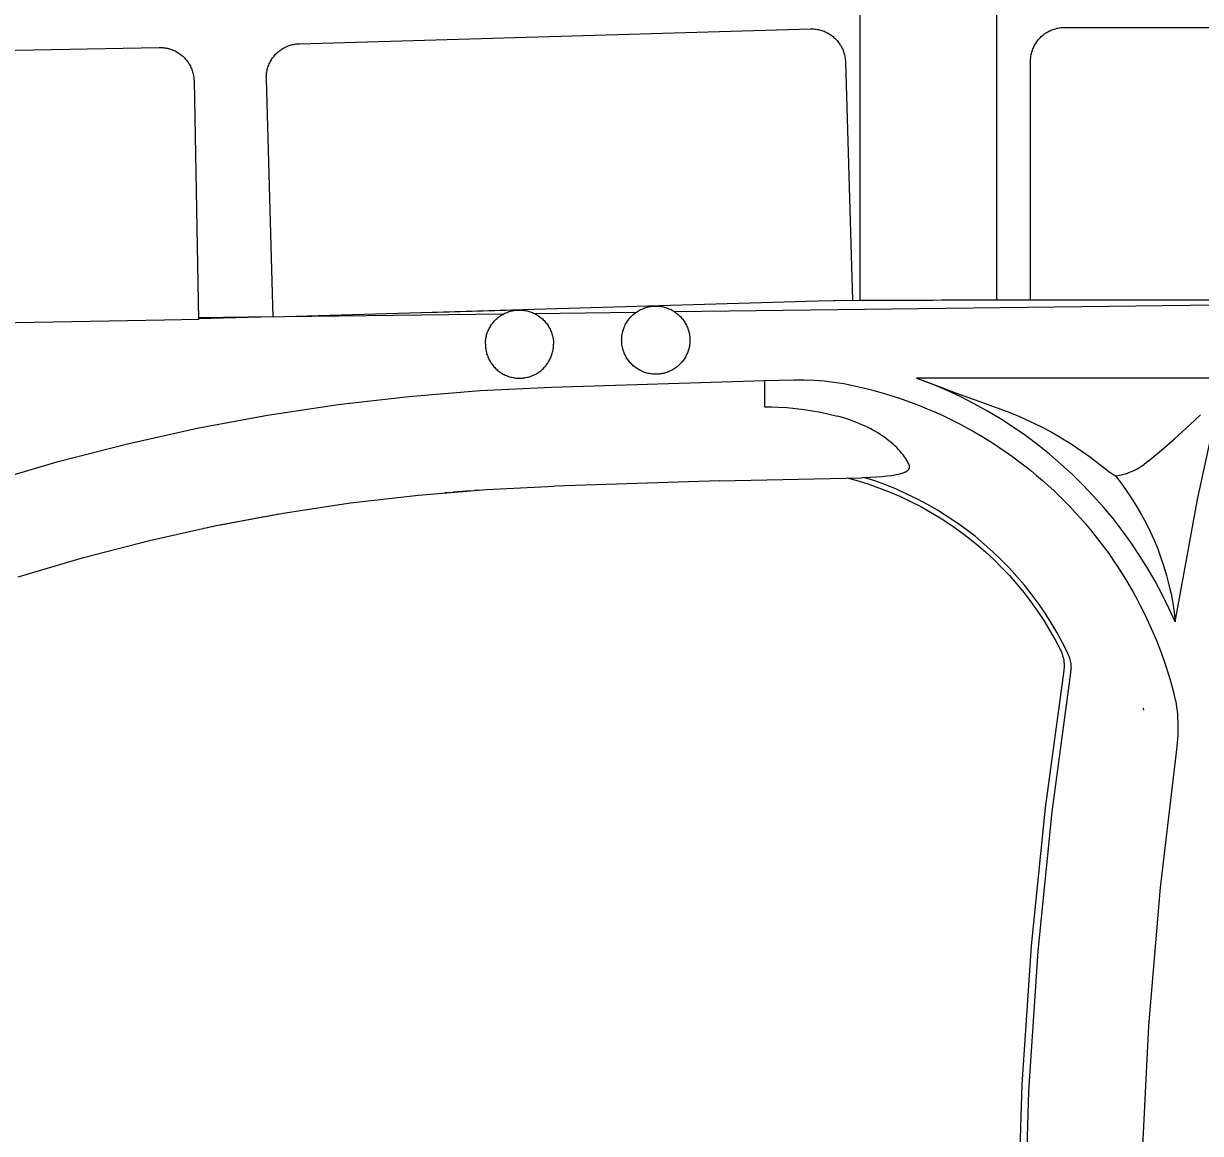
# Model space of a CAD drawing. Header units: millimetres. Extents: x -209 to 4251, y 50 to 3279.
# Drawn here: x 3457.8 to 3630.5, y 2623.1 to 2785.9 of the extents above; entities that cross this region are included whole.
import ezdxf

# ---------------------------------------------------------------- set-up
doc = ezdxf.new("R2010")
doc.units = ezdxf.units.MM
doc.layers.add('ZANO_R', color=7, linetype='Continuous', lineweight=0)
doc.layers.add('ZANO_W', color=1, linetype='Continuous', lineweight=0)
doc.styles.get("Standard").update_dxf_attribs({"font": 'ARIALUNI.TTF'})
doc.dimstyles.new('pl i ang', dxfattribs={"dimtxt": 50, "dimasz": 50, "dimexe": 1.25, "dimexo": 0.625, "dimgap": 10, "dimtad": 1, "dimtoh": 1, "dimtxsty": 'Standard', "dimcen": 2.5, "dimclrd": 1, "dimclre": 1, "dimclrt": 1, "dimadec": 0, "dimazin": 0, "dimtfac": 1, "dimtmove": 0, "dimatfit": 3, "dimfxl": 1, "dimarcsym": 1})

# ---------------------------------------------------------------- blocks, each defined once
blk = doc.blocks.new('*D433')
at = {"layer": 'ZANO_W', "color": 1, "lineweight": -2}
for p, q in [((3298.94, 2980.04), (3298.94, 2991.52)), ((3690.58, 2790.37), (3690.58, 2991.52)), ((3650.58, 2981.52), (3338.94, 2981.52))]:
    blk.add_line(p, q, dxfattribs=at)
at = {"layer": 'ZANO_W', "color": 1}
for points in [[(3338.94, 2988.18), (3338.94, 2974.85), (3298.94, 2981.52)], [(3650.58, 2974.85), (3650.58, 2988.18), (3690.58, 2981.52)]]:
    blk.add_solid(points, dxfattribs=at)
at = {"layer": 'ZANO_W', "color": 1, "insert": (3494.76, 3011.95), "char_height": 40, "attachment_point": 5}
blk.add_mtext('392', dxfattribs=at)
blk = doc.blocks.new('*D435')
at = {"layer": 'ZANO_W', "color": 1, "lineweight": -2}
for p, q in [((3604.24, 2955.34), (3829.47, 2955.34)), ((3819.47, 2915.34), (3819.47, 2415.37)), ((3701.53, 2375.37), (3829.47, 2375.37))]:
    blk.add_line(p, q, dxfattribs=at)
at = {"layer": 'ZANO_W', "color": 1}
for points in [[(3826.14, 2915.34), (3812.8, 2915.34), (3819.47, 2955.34)], [(3812.8, 2415.37), (3826.14, 2415.37), (3819.47, 2375.37)]]:
    blk.add_solid(points, dxfattribs=at)
at = {"layer": 'ZANO_W', "color": 1, "insert": (3789.03, 2665.36), "char_height": 40, "attachment_point": 5, "rotation": 90}
blk.add_mtext('580', dxfattribs=at)

msp = doc.modelspace()

# ---------------------------------------------------------------- linework, layer by layer
at = {"layer": 'ZANO_R'}
for p, q in [((3580.58, 2745.37), (3580.58, 2791.99)), ((3600.58, 2790.63), (3600.58, 2745.37)), ((3609.07, 2785.13), (3609.23, 2785.18)), ((3609.23, 2785.18), (3609.4, 2785.22)), ((3609.4, 2785.22), (3609.56, 2785.26)), ((3609.56, 2785.26), (3609.73, 2785.29)), ((3609.73, 2785.29), (3609.9, 2785.32)), ((3609.9, 2785.32), (3610.07, 2785.34)), ((3610.07, 2785.34), (3610.24, 2785.36)), ((3610.24, 2785.36), (3610.41, 2785.36)), ((3610.41, 2785.36), (3610.58, 2785.37)), ((3610.58, 2785.37), (3685.58, 2785.37)), ((3498.32, 2782.98), (3573.29, 2785.16)), ((3573.29, 2785.16), (3573.46, 2785.16)), ((3573.46, 2785.16), (3573.63, 2785.16)), ((3573.63, 2785.16), (3573.8, 2785.15)), ((3573.8, 2785.15), (3573.97, 2785.13)), ((3573.97, 2785.13), (3574.14, 2785.11)), ((3574.14, 2785.11), (3574.31, 2785.08)), ((3574.31, 2785.08), (3574.48, 2785.05)), ((3574.48, 2785.05), (3574.64, 2785.01)), ((3574.64, 2785.01), (3574.81, 2784.97)), ((3574.81, 2784.97), (3574.97, 2784.92)), ((3574.97, 2784.92), (3575.13, 2784.86)), ((3575.13, 2784.86), (3575.29, 2784.8)), ((3575.29, 2784.8), (3575.45, 2784.74)), ((3575.45, 2784.74), (3575.6, 2784.66)), ((3575.6, 2784.66), (3575.76, 2784.59)), ((3575.76, 2784.59), (3575.91, 2784.51)), ((3575.91, 2784.51), (3576.05, 2784.42)), ((3576.05, 2784.42), (3576.2, 2784.33)), ((3576.2, 2784.33), (3576.34, 2784.23)), ((3576.34, 2784.23), (3576.47, 2784.13)), ((3576.47, 2784.13), (3576.61, 2784.02)), ((3576.61, 2784.02), (3576.74, 2783.91)), ((3576.74, 2783.91), (3576.86, 2783.8)), ((3576.86, 2783.8), (3576.99, 2783.68)), ((3576.99, 2783.68), (3577.1, 2783.55)), ((3577.1, 2783.55), (3577.22, 2783.43)), ((3606.6, 2783.39), (3606.7, 2783.52)), ((3606.7, 2783.52), (3606.81, 2783.65)), ((3606.81, 2783.65), (3606.93, 2783.78)), ((3606.93, 2783.78), (3607.05, 2783.9)), ((3607.05, 2783.9), (3607.17, 2784.02)), ((3607.17, 2784.02), (3607.3, 2784.14)), ((3607.3, 2784.14), (3607.43, 2784.25)), ((3607.43, 2784.25), (3607.56, 2784.35)), ((3607.56, 2784.35), (3607.7, 2784.45)), ((3607.7, 2784.45), (3607.84, 2784.55)), ((3607.84, 2784.55), (3607.98, 2784.64)), ((3607.98, 2784.64), (3608.13, 2784.73)), ((3608.13, 2784.73), (3608.28, 2784.81)), ((3608.28, 2784.81), (3608.43, 2784.88)), ((3608.43, 2784.88), (3608.59, 2784.95)), ((3608.59, 2784.95), (3608.75, 2785.02)), ((3608.75, 2785.02), (3608.91, 2785.08)), ((3608.91, 2785.08), (3609.07, 2785.13)), ((3402.78, 2781.04), (3477.77, 2782.42)), ((3477.77, 2782.42), (3477.94, 2782.42)), ((3477.94, 2782.42), (3478.11, 2782.42)), ((3478.11, 2782.42), (3478.28, 2782.41)), ((3478.28, 2782.41), (3478.45, 2782.39)), ((3478.45, 2782.39), (3478.62, 2782.37)), ((3478.62, 2782.37), (3478.79, 2782.34)), ((3478.79, 2782.34), (3478.95, 2782.3)), ((3478.95, 2782.3), (3479.12, 2782.26)), ((3479.12, 2782.26), (3479.28, 2782.22)), ((3479.28, 2782.22), (3479.45, 2782.17)), ((3479.45, 2782.17), (3479.61, 2782.11)), ((3479.61, 2782.11), (3479.77, 2782.05)), ((3479.77, 2782.05), (3479.92, 2781.98)), ((3479.92, 2781.98), (3480.08, 2781.91)), ((3480.08, 2781.91), (3480.23, 2781.83)), ((3480.23, 2781.83), (3480.38, 2781.74)), ((3480.38, 2781.74), (3480.52, 2781.66)), ((3495.07, 2781.66), (3495.2, 2781.77)), ((3495.2, 2781.77), (3495.33, 2781.88)), ((3495.33, 2781.88), (3495.46, 2781.98)), ((3495.46, 2781.98), (3495.6, 2782.08)), ((3495.6, 2782.08), (3495.74, 2782.18)), ((3495.74, 2782.18), (3495.89, 2782.27)), ((3495.89, 2782.27), (3496.04, 2782.36)), ((3496.04, 2782.36), (3496.19, 2782.44)), ((3496.19, 2782.44), (3496.34, 2782.51)), ((3496.34, 2782.51), (3496.5, 2782.58)), ((3496.5, 2782.58), (3496.65, 2782.65)), ((3496.65, 2782.65), (3496.81, 2782.7)), ((3496.81, 2782.7), (3496.98, 2782.76)), ((3496.98, 2782.76), (3497.14, 2782.81)), ((3497.14, 2782.81), (3497.31, 2782.85)), ((3497.31, 2782.85), (3497.47, 2782.88)), ((3497.47, 2782.88), (3497.64, 2782.92)), ((3497.64, 2782.92), (3497.81, 2782.94)), ((3497.81, 2782.94), (3497.98, 2782.96)), ((3497.98, 2782.96), (3498.15, 2782.97)), ((3498.15, 2782.97), (3498.32, 2782.98)), ((3577.22, 2783.43), (3577.33, 2783.3)), ((3577.33, 2783.3), (3577.43, 2783.16)), ((3577.43, 2783.16), (3577.53, 2783.02)), ((3577.53, 2783.02), (3577.63, 2782.88)), ((3577.63, 2782.88), (3577.72, 2782.74)), ((3577.72, 2782.74), (3577.8, 2782.59)), ((3577.8, 2782.59), (3577.88, 2782.44)), ((3577.88, 2782.44), (3577.96, 2782.28)), ((3577.96, 2782.28), (3578.03, 2782.13)), ((3578.03, 2782.13), (3578.09, 2781.97)), ((3578.09, 2781.97), (3578.15, 2781.81)), ((3578.15, 2781.81), (3578.21, 2781.65)), ((3605.72, 2781.55), (3605.77, 2781.72)), ((3605.77, 2781.72), (3605.82, 2781.88)), ((3605.82, 2781.88), (3605.87, 2782.04)), ((3605.87, 2782.04), (3605.93, 2782.2)), ((3605.93, 2782.2), (3606, 2782.36)), ((3606, 2782.36), (3606.07, 2782.51)), ((3606.07, 2782.51), (3606.14, 2782.67)), ((3606.14, 2782.67), (3606.22, 2782.82)), ((3606.22, 2782.82), (3606.31, 2782.96)), ((3606.31, 2782.96), (3606.4, 2783.11)), ((3606.4, 2783.11), (3606.5, 2783.25)), ((3606.5, 2783.25), (3606.6, 2783.39)), ((3480.52, 2781.66), (3480.67, 2781.56)), ((3480.67, 2781.56), (3480.81, 2781.46)), ((3480.81, 2781.46), (3480.94, 2781.36)), ((3480.94, 2781.36), (3481.07, 2781.25)), ((3481.07, 2781.25), (3481.2, 2781.14)), ((3481.2, 2781.14), (3481.33, 2781.03)), ((3481.33, 2781.03), (3481.45, 2780.91)), ((3481.45, 2780.91), (3481.57, 2780.78)), ((3481.57, 2780.78), (3481.68, 2780.65)), ((3481.68, 2780.65), (3481.79, 2780.52)), ((3481.79, 2780.52), (3481.89, 2780.38)), ((3481.89, 2780.38), (3481.99, 2780.24)), ((3481.99, 2780.24), (3482.08, 2780.1)), ((3482.08, 2780.1), (3482.17, 2779.96)), ((3493.82, 2779.84), (3493.89, 2780)), ((3493.89, 2780), (3493.96, 2780.15)), ((3493.96, 2780.15), (3494.04, 2780.31)), ((3494.04, 2780.31), (3494.12, 2780.46)), ((3494.12, 2780.46), (3494.21, 2780.6)), ((3494.21, 2780.6), (3494.3, 2780.75)), ((3494.3, 2780.75), (3494.39, 2780.89)), ((3494.39, 2780.89), (3494.5, 2781.03)), ((3494.5, 2781.03), (3494.6, 2781.16)), ((3494.6, 2781.16), (3494.71, 2781.29)), ((3494.71, 2781.29), (3494.83, 2781.42)), ((3494.83, 2781.42), (3494.95, 2781.54)), ((3494.95, 2781.54), (3495.07, 2781.66)), ((3578.21, 2781.65), (3578.25, 2781.48)), ((3578.25, 2781.48), (3578.3, 2781.32)), ((3578.3, 2781.32), (3578.33, 2781.15)), ((3578.33, 2781.15), (3578.36, 2780.98)), ((3578.36, 2780.98), (3578.39, 2780.82)), ((3578.39, 2780.82), (3578.41, 2780.65)), ((3578.41, 2780.65), (3578.42, 2780.48)), ((3578.42, 2780.48), (3578.43, 2780.31)), ((3578.43, 2780.31), (3579.45, 2745.32)), ((3605.58, 2780.54), (3605.59, 2780.71)), ((3605.58, 2780.37), (3605.58, 2780.54)), ((3605.58, 2745.37), (3605.58, 2780.37)), ((3605.59, 2780.71), (3605.61, 2780.88)), ((3605.61, 2780.88), (3605.63, 2781.05)), ((3605.63, 2781.05), (3605.65, 2781.22)), ((3605.65, 2781.22), (3605.69, 2781.38)), ((3605.69, 2781.38), (3605.72, 2781.55)), ((3482.17, 2779.96), (3482.25, 2779.81)), ((3482.25, 2779.81), (3482.33, 2779.66)), ((3482.33, 2779.66), (3482.41, 2779.5)), ((3482.41, 2779.5), (3482.48, 2779.35)), ((3482.48, 2779.35), (3482.54, 2779.19)), ((3482.54, 2779.19), (3482.6, 2779.03)), ((3482.6, 2779.03), (3482.65, 2778.86)), ((3482.65, 2778.86), (3482.69, 2778.7)), ((3482.69, 2778.7), (3482.73, 2778.53)), ((3482.73, 2778.53), (3482.77, 2778.37)), ((3482.77, 2778.37), (3482.8, 2778.2)), ((3493.47, 2778.18), (3493.48, 2778.35)), ((3493.48, 2778.35), (3493.49, 2778.52)), ((3493.49, 2778.52), (3493.51, 2778.69)), ((3493.51, 2778.69), (3493.54, 2778.86)), ((3493.54, 2778.86), (3493.57, 2779.03)), ((3493.57, 2779.03), (3493.61, 2779.19)), ((3493.61, 2779.19), (3493.66, 2779.36)), ((3493.66, 2779.36), (3493.71, 2779.52)), ((3493.71, 2779.52), (3493.76, 2779.68)), ((3493.76, 2779.68), (3493.82, 2779.84)), ((3482.8, 2778.2), (3482.82, 2778.03)), ((3482.82, 2778.03), (3482.84, 2777.86)), ((3482.84, 2777.86), (3482.85, 2777.69)), ((3482.85, 2777.69), (3482.86, 2777.52)), ((3482.86, 2777.52), (3483.51, 2742.52)), ((3493.46, 2778.01), (3493.47, 2778.18)), ((3493.47, 2777.84), (3493.46, 2778.01)), ((3494.48, 2742.85), (3493.47, 2777.84)), ((3574.45, 2745.18), (3499.48, 2743)), ((3530.38, 2743.9), (3516.89, 2743.5)), ((3529.27, 2743.72), (3529.44, 2743.76)), ((3529.44, 2743.76), (3529.6, 2743.8)), ((3529.6, 2743.8), (3529.77, 2743.83)), ((3529.77, 2743.83), (3529.94, 2743.86)), ((3529.94, 2743.86), (3530.11, 2743.88)), ((3530.11, 2743.88), (3530.28, 2743.89)), ((3530.28, 2743.89), (3530.45, 2743.9)), ((3530.49, 2743.9), (3530.67, 2743.9)), ((3530.67, 2743.9), (3530.84, 2743.89)), ((3530.84, 2743.89), (3531.01, 2743.88)), ((3531.01, 2743.88), (3531.18, 2743.87)), ((3531.18, 2743.87), (3531.36, 2743.84)), ((3531.36, 2743.84), (3531.53, 2743.81)), ((3531.53, 2743.81), (3531.7, 2743.78)), ((3531.7, 2743.78), (3531.86, 2743.74)), ((3531.86, 2743.74), (3532.03, 2743.69)), ((3547.93, 2743.7), (3548.08, 2743.79)), ((3548.08, 2743.79), (3548.23, 2743.88)), ((3548.23, 2743.88), (3548.38, 2743.96)), ((3548.38, 2743.96), (3548.54, 2744.03)), ((3548.54, 2744.03), (3548.7, 2744.1)), ((3548.7, 2744.1), (3548.86, 2744.17)), ((3548.86, 2744.17), (3549.02, 2744.22)), ((3549.02, 2744.22), (3549.19, 2744.28)), ((3549.19, 2744.28), (3549.35, 2744.32)), ((3549.35, 2744.32), (3549.52, 2744.36)), ((3549.52, 2744.36), (3549.69, 2744.4)), ((3549.69, 2744.4), (3549.86, 2744.43)), ((3549.86, 2744.43), (3550.04, 2744.45)), ((3550.04, 2744.45), (3550.21, 2744.47)), ((3550.21, 2744.47), (3550.38, 2744.48)), ((3550.49, 2744.48), (3550.67, 2744.48)), ((3550.67, 2744.48), (3550.84, 2744.48)), ((3550.84, 2744.48), (3551.01, 2744.46)), ((3551.01, 2744.46), (3551.18, 2744.45)), ((3551.18, 2744.45), (3551.36, 2744.42)), ((3551.36, 2744.42), (3551.53, 2744.4)), ((3551.53, 2744.4), (3551.7, 2744.36)), ((3551.7, 2744.36), (3551.86, 2744.32)), ((3551.86, 2744.32), (3552.03, 2744.27)), ((3552.03, 2744.27), (3552.2, 2744.22)), ((3552.2, 2744.22), (3552.36, 2744.16)), ((3552.36, 2744.16), (3552.52, 2744.1)), ((3552.52, 2744.1), (3552.68, 2744.03)), ((3552.68, 2744.03), (3552.84, 2743.96)), ((3552.84, 2743.96), (3552.99, 2743.88)), ((3552.99, 2743.88), (3553.14, 2743.79)), ((3553.14, 2743.79), (3553.29, 2743.7)), ((3632.97, 2744.62), (3553.41, 2743.62)), ((3579.45, 2745.32), (3574.45, 2745.18)), ((3592.58, 2745.37), (3576.71, 2745.24)), ((3580.58, 2745.37), (3591.24, 2745.37)), ((3605.58, 2745.37), (3592.58, 2745.37)), ((3610.58, 2745.37), (3605.58, 2745.37)), ((3685.58, 2745.37), (3610.58, 2745.37)), ((3478.51, 2742.43), (3403.52, 2741.04)), ((3483.51, 2742.52), (3478.51, 2742.43)), ((3494.48, 2742.91), (3483.5, 2742.63)), ((3494.48, 2742.88), (3483.5, 2742.74)), ((3499.48, 2743), (3494.48, 2742.85)), ((3528.24, 2743.3), (3496.14, 2742.9)), ((3526.63, 2741.93), (3526.73, 2742.06)), ((3526.73, 2742.06), (3526.84, 2742.19)), ((3526.84, 2742.19), (3526.96, 2742.32)), ((3526.96, 2742.32), (3527.08, 2742.44)), ((3527.08, 2742.44), (3527.2, 2742.56)), ((3527.2, 2742.56), (3527.33, 2742.68)), ((3527.33, 2742.68), (3527.46, 2742.79)), ((3527.46, 2742.79), (3527.59, 2742.89)), ((3527.59, 2742.89), (3527.73, 2742.99)), ((3527.73, 2742.99), (3527.87, 2743.09)), ((3527.87, 2743.09), (3528.02, 2743.18)), ((3528.02, 2743.18), (3528.17, 2743.27)), ((3528.17, 2743.27), (3528.32, 2743.35)), ((3528.32, 2743.35), (3528.47, 2743.42)), ((3528.47, 2743.42), (3528.63, 2743.49)), ((3528.63, 2743.49), (3528.78, 2743.56)), ((3528.78, 2743.56), (3528.95, 2743.62)), ((3528.95, 2743.62), (3529.11, 2743.67)), ((3529.11, 2743.67), (3529.27, 2743.72)), ((3532.03, 2743.69), (3532.2, 2743.64)), ((3532.2, 2743.64), (3532.36, 2743.58)), ((3532.36, 2743.58), (3532.52, 2743.52)), ((3532.52, 2743.52), (3532.68, 2743.45)), ((3532.68, 2743.45), (3532.84, 2743.37)), ((3532.84, 2743.37), (3532.99, 2743.29)), ((3547.7, 2743.55), (3532.86, 2743.36)), ((3532.99, 2743.29), (3533.14, 2743.21)), ((3533.14, 2743.21), (3533.29, 2743.12)), ((3533.29, 2743.12), (3533.43, 2743.02)), ((3533.43, 2743.02), (3533.57, 2742.92)), ((3533.57, 2742.92), (3533.71, 2742.82)), ((3533.71, 2742.82), (3533.84, 2742.71)), ((3533.84, 2742.71), (3533.97, 2742.59)), ((3533.97, 2742.59), (3534.1, 2742.47)), ((3534.1, 2742.47), (3534.22, 2742.35)), ((3534.22, 2742.35), (3534.34, 2742.22)), ((3534.34, 2742.22), (3534.45, 2742.09)), ((3534.45, 2742.09), (3534.56, 2741.96)), ((3546.27, 2741.97), (3546.35, 2742.12)), ((3546.35, 2742.12), (3546.45, 2742.26)), ((3546.45, 2742.26), (3546.55, 2742.4)), ((3546.55, 2742.4), (3546.65, 2742.54)), ((3546.65, 2742.54), (3546.76, 2742.68)), ((3546.76, 2742.68), (3546.87, 2742.81)), ((3546.87, 2742.81), (3546.99, 2742.94)), ((3546.99, 2742.94), (3547.11, 2743.06)), ((3547.11, 2743.06), (3547.24, 2743.18)), ((3547.24, 2743.18), (3547.37, 2743.29)), ((3547.37, 2743.29), (3547.5, 2743.4)), ((3547.5, 2743.4), (3547.64, 2743.51)), ((3547.64, 2743.51), (3547.78, 2743.61)), ((3547.78, 2743.61), (3547.93, 2743.7)), ((3553.29, 2743.7), (3553.43, 2743.6)), ((3553.43, 2743.6), (3553.57, 2743.5)), ((3553.57, 2743.5), (3553.71, 2743.4)), ((3553.71, 2743.4), (3553.84, 2743.29)), ((3553.84, 2743.29), (3553.97, 2743.17)), ((3553.97, 2743.17), (3554.1, 2743.06)), ((3554.1, 2743.06), (3554.22, 2742.93)), ((3554.22, 2742.93), (3554.34, 2742.81)), ((3554.34, 2742.81), (3554.45, 2742.67)), ((3554.45, 2742.67), (3554.56, 2742.54)), ((3554.56, 2742.54), (3554.66, 2742.4)), ((3554.66, 2742.4), (3554.76, 2742.26)), ((3554.76, 2742.26), (3554.86, 2742.11)), ((3554.86, 2742.11), (3554.94, 2741.96)), ((3525.79, 2740.25), (3525.84, 2740.42)), ((3525.84, 2740.42), (3525.89, 2740.58)), ((3525.89, 2740.58), (3525.95, 2740.74)), ((3525.95, 2740.74), (3526.02, 2740.9)), ((3526.02, 2740.9), (3526.09, 2741.05)), ((3526.09, 2741.05), (3526.17, 2741.21)), ((3526.17, 2741.21), (3526.25, 2741.36)), ((3526.25, 2741.36), (3526.34, 2741.5)), ((3526.34, 2741.5), (3526.43, 2741.65)), ((3526.43, 2741.65), (3526.52, 2741.79)), ((3526.52, 2741.79), (3526.63, 2741.93)), ((3534.56, 2741.96), (3534.66, 2741.82)), ((3534.66, 2741.82), (3534.76, 2741.68)), ((3534.76, 2741.68), (3534.86, 2741.53)), ((3534.86, 2741.53), (3534.94, 2741.38)), ((3534.94, 2741.38), (3535.03, 2741.23)), ((3535.03, 2741.23), (3535.11, 2741.08)), ((3535.11, 2741.08), (3535.18, 2740.92)), ((3535.18, 2740.92), (3535.25, 2740.76)), ((3535.25, 2740.76), (3535.31, 2740.6)), ((3535.31, 2740.6), (3535.36, 2740.43)), ((3535.36, 2740.43), (3535.41, 2740.27)), ((3535.41, 2740.27), (3535.46, 2740.1)), ((3545.65, 2740.17), (3545.68, 2740.34)), ((3545.68, 2740.34), (3545.71, 2740.51)), ((3545.71, 2740.51), (3545.75, 2740.68)), ((3545.75, 2740.68), (3545.79, 2740.85)), ((3545.79, 2740.85), (3545.85, 2741.02)), ((3545.85, 2741.02), (3545.9, 2741.18)), ((3545.9, 2741.18), (3545.96, 2741.34)), ((3545.96, 2741.34), (3546.03, 2741.5)), ((3546.03, 2741.5), (3546.1, 2741.66)), ((3546.1, 2741.66), (3546.18, 2741.81)), ((3546.18, 2741.81), (3546.27, 2741.97)), ((3554.94, 2741.96), (3555.03, 2741.81)), ((3555.03, 2741.81), (3555.11, 2741.66)), ((3555.11, 2741.66), (3555.18, 2741.5)), ((3555.18, 2741.5), (3555.25, 2741.34)), ((3555.25, 2741.34), (3555.31, 2741.18)), ((3555.31, 2741.18), (3555.36, 2741.01)), ((3555.36, 2741.01), (3555.41, 2740.85)), ((3555.41, 2740.85), (3555.46, 2740.68)), ((3555.46, 2740.68), (3555.5, 2740.51)), ((3555.5, 2740.51), (3555.53, 2740.34)), ((3555.53, 2740.34), (3555.56, 2740.17)), ((3525.6, 2738.9), (3525.61, 2739.07)), ((3525.6, 2738.9), (3525.61, 2738.73)), ((3525.61, 2739.07), (3525.62, 2739.24)), ((3525.61, 2738.73), (3525.62, 2738.56)), ((3525.62, 2739.24), (3525.63, 2739.41)), ((3525.62, 2738.56), (3525.63, 2738.38)), ((3525.63, 2739.41), (3525.65, 2739.58)), ((3525.65, 2739.58), (3525.68, 2739.75)), ((3525.68, 2739.75), (3525.71, 2739.92)), ((3525.71, 2739.92), (3525.75, 2740.09)), ((3525.75, 2740.09), (3525.79, 2740.25)), ((3535.46, 2740.1), (3535.5, 2739.93)), ((3535.5, 2739.93), (3535.53, 2739.76)), ((3535.53, 2739.76), (3535.56, 2739.59)), ((3535.56, 2739.59), (3535.58, 2739.42)), ((3535.58, 2739.42), (3535.59, 2739.25)), ((3535.58, 2738.38), (3535.59, 2738.56)), ((3535.59, 2739.25), (3535.6, 2739.07)), ((3535.59, 2738.56), (3535.6, 2738.73)), ((3535.6, 2739.07), (3535.6, 2738.9)), ((3535.6, 2738.73), (3535.6, 2738.9)), ((3545.6, 2739.48), (3545.61, 2739.65)), ((3545.61, 2739.31), (3545.6, 2739.48)), ((3545.61, 2739.65), (3545.62, 2739.83)), ((3545.62, 2739.14), (3545.61, 2739.31)), ((3545.62, 2739.83), (3545.63, 2740)), ((3545.63, 2738.96), (3545.62, 2739.14)), ((3545.63, 2740), (3545.65, 2740.17)), ((3545.65, 2738.79), (3545.63, 2738.96)), ((3545.68, 2738.62), (3545.65, 2738.79)), ((3545.71, 2738.45), (3545.68, 2738.62)), ((3555.53, 2738.62), (3555.5, 2738.45)), ((3555.56, 2738.79), (3555.53, 2738.62)), ((3555.56, 2740.17), (3555.58, 2740)), ((3555.58, 2738.96), (3555.56, 2738.79)), ((3555.58, 2740), (3555.59, 2739.83)), ((3555.59, 2739.14), (3555.58, 2738.96)), ((3555.59, 2739.83), (3555.6, 2739.65)), ((3555.6, 2739.31), (3555.59, 2739.14)), ((3555.6, 2739.65), (3555.6, 2739.48)), ((3555.6, 2739.48), (3555.6, 2739.31)), ((3525.63, 2738.38), (3525.65, 2738.21)), ((3525.65, 2738.21), (3525.68, 2738.04)), ((3525.68, 2738.04), (3525.71, 2737.87)), ((3525.71, 2737.87), (3525.75, 2737.7)), ((3525.75, 2737.7), (3525.79, 2737.54)), ((3525.79, 2737.54), (3525.84, 2737.37)), ((3525.84, 2737.37), (3525.9, 2737.21)), ((3525.9, 2737.21), (3525.96, 2737.05)), ((3525.96, 2737.05), (3526.03, 2736.89)), ((3526.03, 2736.89), (3526.1, 2736.73)), ((3535.11, 2736.73), (3535.18, 2736.89)), ((3535.18, 2736.89), (3535.25, 2737.05)), ((3535.25, 2737.05), (3535.31, 2737.21)), ((3535.31, 2737.21), (3535.36, 2737.37)), ((3535.36, 2737.37), (3535.41, 2737.54)), ((3535.41, 2737.54), (3535.46, 2737.7)), ((3535.46, 2737.7), (3535.5, 2737.87)), ((3535.5, 2737.87), (3535.53, 2738.04)), ((3535.53, 2738.04), (3535.56, 2738.21)), ((3535.56, 2738.21), (3535.58, 2738.38)), ((3545.75, 2738.28), (3545.71, 2738.45)), ((3545.79, 2738.12), (3545.75, 2738.28)), ((3545.84, 2737.95), (3545.79, 2738.12)), ((3545.9, 2737.79), (3545.84, 2737.95)), ((3545.96, 2737.63), (3545.9, 2737.79)), ((3546.03, 2737.47), (3545.96, 2737.63)), ((3546.1, 2737.31), (3546.03, 2737.47)), ((3546.18, 2737.16), (3546.1, 2737.31)), ((3546.26, 2737.01), (3546.18, 2737.16)), ((3546.35, 2736.86), (3546.26, 2737.01)), ((3546.44, 2736.71), (3546.35, 2736.86)), ((3554.86, 2736.86), (3554.77, 2736.71)), ((3554.95, 2737.01), (3554.86, 2736.86)), ((3555.03, 2737.16), (3554.95, 2737.01)), ((3555.11, 2737.31), (3555.03, 2737.16)), ((3555.18, 2737.47), (3555.11, 2737.31)), ((3555.25, 2737.63), (3555.18, 2737.47)), ((3555.31, 2737.79), (3555.25, 2737.63)), ((3555.36, 2737.95), (3555.31, 2737.79)), ((3555.41, 2738.12), (3555.36, 2737.95)), ((3555.46, 2738.28), (3555.41, 2738.12)), ((3555.5, 2738.45), (3555.46, 2738.28)), ((3526.1, 2736.73), (3526.18, 2736.58)), ((3526.18, 2736.58), (3526.26, 2736.43)), ((3526.26, 2736.43), (3526.35, 2736.28)), ((3526.35, 2736.28), (3526.44, 2736.13)), ((3526.44, 2736.13), (3526.54, 2735.99)), ((3526.54, 2735.99), (3526.64, 2735.85)), ((3526.64, 2735.85), (3526.75, 2735.72)), ((3526.75, 2735.72), (3526.86, 2735.58)), ((3526.86, 2735.58), (3526.98, 2735.46)), ((3526.98, 2735.46), (3527.1, 2735.33)), ((3527.1, 2735.33), (3527.22, 2735.22)), ((3527.22, 2735.22), (3527.35, 2735.1)), ((3527.35, 2735.1), (3527.49, 2734.99)), ((3533.72, 2734.99), (3533.85, 2735.1)), ((3533.85, 2735.1), (3533.98, 2735.22)), ((3533.98, 2735.22), (3534.11, 2735.33)), ((3534.11, 2735.33), (3534.23, 2735.46)), ((3534.23, 2735.46), (3534.35, 2735.58)), ((3534.35, 2735.58), (3534.46, 2735.72)), ((3534.46, 2735.72), (3534.57, 2735.85)), ((3534.57, 2735.85), (3534.67, 2735.99)), ((3534.67, 2735.99), (3534.77, 2736.13)), ((3534.77, 2736.13), (3534.86, 2736.28)), ((3534.86, 2736.28), (3534.95, 2736.43)), ((3534.95, 2736.43), (3535.03, 2736.58)), ((3535.03, 2736.58), (3535.11, 2736.73)), ((3546.54, 2736.57), (3546.44, 2736.71)), ((3546.64, 2736.43), (3546.54, 2736.57)), ((3546.75, 2736.3), (3546.64, 2736.43)), ((3546.86, 2736.17), (3546.75, 2736.3)), ((3546.98, 2736.04), (3546.86, 2736.17)), ((3547.1, 2735.92), (3546.98, 2736.04)), ((3547.22, 2735.8), (3547.1, 2735.92)), ((3547.35, 2735.68), (3547.22, 2735.8)), ((3547.49, 2735.57), (3547.35, 2735.68)), ((3547.62, 2735.47), (3547.49, 2735.57)), ((3547.76, 2735.37), (3547.62, 2735.47)), ((3547.91, 2735.27), (3547.76, 2735.37)), ((3548.05, 2735.18), (3547.91, 2735.27)), ((3548.2, 2735.09), (3548.05, 2735.18)), ((3548.36, 2735.01), (3548.2, 2735.09)), ((3553, 2735.09), (3552.85, 2735.01)), ((3553.15, 2735.18), (3553, 2735.09)), ((3553.3, 2735.27), (3553.15, 2735.18)), ((3553.44, 2735.37), (3553.3, 2735.27)), ((3553.58, 2735.47), (3553.44, 2735.37)), ((3553.72, 2735.57), (3553.58, 2735.47)), ((3553.85, 2735.68), (3553.72, 2735.57)), ((3553.98, 2735.8), (3553.85, 2735.68)), ((3554.11, 2735.92), (3553.98, 2735.8)), ((3554.23, 2736.04), (3554.11, 2735.92)), ((3554.35, 2736.17), (3554.23, 2736.04)), ((3554.46, 2736.3), (3554.35, 2736.17)), ((3554.57, 2736.43), (3554.46, 2736.3)), ((3554.67, 2736.57), (3554.57, 2736.43)), ((3554.77, 2736.71), (3554.67, 2736.57)), ((3527.49, 2734.99), (3527.62, 2734.89)), ((3527.62, 2734.89), (3527.76, 2734.79)), ((3527.76, 2734.79), (3527.91, 2734.69)), ((3527.91, 2734.69), (3528.05, 2734.6)), ((3528.05, 2734.6), (3528.2, 2734.51)), ((3528.2, 2734.51), (3528.36, 2734.43)), ((3528.36, 2734.43), (3528.51, 2734.36)), ((3528.51, 2734.36), (3528.67, 2734.29)), ((3528.67, 2734.29), (3528.83, 2734.23)), ((3528.83, 2734.23), (3528.99, 2734.17)), ((3528.99, 2734.17), (3529.16, 2734.11)), ((3529.16, 2734.11), (3529.32, 2734.07)), ((3529.32, 2734.07), (3529.49, 2734.03)), ((3529.49, 2734.03), (3529.66, 2733.99)), ((3529.66, 2733.99), (3529.83, 2733.96)), ((3529.83, 2733.96), (3530, 2733.94)), ((3530, 2733.94), (3530.17, 2733.92)), ((3530.17, 2733.92), (3530.34, 2733.91)), ((3530.34, 2733.91), (3530.52, 2733.9)), ((3530.52, 2733.9), (3530.69, 2733.9)), ((3530.69, 2733.9), (3530.86, 2733.91)), ((3530.86, 2733.91), (3531.03, 2733.92)), ((3531.03, 2733.92), (3531.21, 2733.94)), ((3531.21, 2733.94), (3531.38, 2733.96)), ((3531.38, 2733.96), (3531.55, 2733.99)), ((3531.55, 2733.99), (3531.72, 2734.03)), ((3531.72, 2734.03), (3531.88, 2734.07)), ((3531.88, 2734.07), (3532.05, 2734.11)), ((3532.05, 2734.11), (3532.21, 2734.17)), ((3532.21, 2734.17), (3532.38, 2734.23)), ((3532.38, 2734.23), (3532.54, 2734.29)), ((3532.54, 2734.29), (3532.69, 2734.36)), ((3532.69, 2734.36), (3532.85, 2734.43)), ((3532.85, 2734.43), (3533, 2734.51)), ((3533, 2734.51), (3533.15, 2734.6)), ((3533.15, 2734.6), (3533.3, 2734.69)), ((3533.3, 2734.69), (3533.44, 2734.79)), ((3533.44, 2734.79), (3533.58, 2734.89)), ((3533.58, 2734.89), (3533.72, 2734.99)), ((3535.31, 2732.58), (3566.56, 2733.56)), ((3548.51, 2734.94), (3548.36, 2735.01)), ((3548.67, 2734.87), (3548.51, 2734.94)), ((3548.83, 2734.81), (3548.67, 2734.87)), ((3548.99, 2734.75), (3548.83, 2734.81)), ((3549.16, 2734.69), (3548.99, 2734.75)), ((3549.32, 2734.65), (3549.16, 2734.69)), ((3549.49, 2734.61), (3549.32, 2734.65)), ((3549.66, 2734.57), (3549.49, 2734.61)), ((3549.83, 2734.54), (3549.66, 2734.57)), ((3550, 2734.52), (3549.83, 2734.54)), ((3550.17, 2734.5), (3550, 2734.52)), ((3550.34, 2734.49), (3550.17, 2734.5)), ((3550.52, 2734.48), (3550.34, 2734.49)), ((3550.69, 2734.48), (3550.52, 2734.48)), ((3550.86, 2734.49), (3550.69, 2734.48)), ((3551.03, 2734.5), (3550.86, 2734.49)), ((3551.21, 2734.52), (3551.03, 2734.5)), ((3551.38, 2734.54), (3551.21, 2734.52)), ((3551.55, 2734.57), (3551.38, 2734.54)), ((3551.72, 2734.61), (3551.55, 2734.57)), ((3551.88, 2734.65), (3551.72, 2734.61)), ((3552.05, 2734.69), (3551.88, 2734.65)), ((3552.21, 2734.75), (3552.05, 2734.69)), ((3552.38, 2734.81), (3552.21, 2734.75)), ((3552.54, 2734.87), (3552.38, 2734.81)), ((3552.69, 2734.94), (3552.54, 2734.87)), ((3552.85, 2735.01), (3552.69, 2734.94)), ((3566.56, 2733.56), (3570.93, 2733.65)), ((3566.56, 2733.56), (3566.56, 2729.7)), ((3570.93, 2733.65), (3572.38, 2733.64)), ((3572.38, 2733.64), (3573.84, 2733.6)), ((3573.84, 2733.6), (3574.56, 2733.55)), ((3574.56, 2733.55), (3575.29, 2733.5)), ((3575.29, 2733.5), (3576.01, 2733.43)), ((3576.01, 2733.43), (3576.74, 2733.34)), ((3633.94, 2733.91), (3588.85, 2733.9)), ((3588.85, 2733.9), (3590.72, 2733.22)), ((3591.3, 2732.96), (3589.23, 2733.76)), ((3630.1, 2716.08), (3633.94, 2733.91)), ((3514.4, 2731.23), (3524.84, 2732.08)), ((3524.84, 2732.08), (3535.31, 2732.58)), ((3576.74, 2733.34), (3577.46, 2733.23)), ((3577.46, 2733.23), (3578.18, 2733.1)), ((3578.18, 2733.1), (3580.22, 2732.68)), ((3580.22, 2732.68), (3582.27, 2732.18)), ((3582.27, 2732.18), (3584.31, 2731.61)), ((3590.72, 2733.22), (3592.58, 2732.53)), ((3593.34, 2732.09), (3591.3, 2732.96)), ((3592.58, 2732.53), (3594.6, 2731.77)), ((3595.35, 2731.15), (3593.34, 2732.09)), ((3594.6, 2731.77), (3597.33, 2730.76)), ((3493.63, 2728.46), (3503.99, 2730.02)), ((3503.99, 2730.02), (3514.4, 2731.23)), ((3584.31, 2731.61), (3586.35, 2730.96)), ((3586.35, 2730.96), (3588.39, 2730.23)), ((3588.39, 2730.23), (3589.4, 2729.84)), ((3597.33, 2730.14), (3595.35, 2731.15)), ((3597.33, 2730.76), (3598.15, 2730.46)), ((3599.27, 2729.07), (3597.33, 2730.14)), ((3598.15, 2730.46), (3599.63, 2729.94)), ((3599.63, 2729.94), (3601.09, 2729.42)), ((3483.32, 2726.55), (3493.63, 2728.46)), ((3566.56, 2729.7), (3567.59, 2729.69)), ((3567.59, 2729.69), (3568.62, 2729.65)), ((3568.62, 2729.65), (3569.87, 2729.58)), ((3569.87, 2729.58), (3571.12, 2729.47)), ((3571.12, 2729.47), (3572.36, 2729.32)), ((3572.36, 2729.32), (3573.6, 2729.13)), ((3573.6, 2729.13), (3574.83, 2728.9)), ((3574.83, 2728.9), (3576.06, 2728.64)), ((3576.06, 2728.64), (3577.27, 2728.33)), ((3578.18, 2728.07), (3577.27, 2728.33)), ((3589.4, 2729.84), (3590.4, 2729.43)), ((3590.4, 2729.43), (3591.41, 2729)), ((3591.41, 2729), (3592.41, 2728.56)), ((3592.41, 2728.56), (3593.4, 2728.09)), ((3601.17, 2727.93), (3599.27, 2729.07)), ((3601.09, 2729.42), (3602.54, 2728.86)), ((3602.54, 2728.86), (3603.98, 2728.27)), ((3603.98, 2728.27), (3605.54, 2727.57)), ((3628.96, 2727.04), (3630.52, 2728.51)), ((3473.09, 2724.28), (3483.32, 2726.55)), ((3579.07, 2727.77), (3578.18, 2728.07)), ((3579.52, 2727.61), (3579.07, 2727.77)), ((3579.96, 2727.44), (3579.52, 2727.61)), ((3580.4, 2727.27), (3579.96, 2727.44)), ((3580.83, 2727.08), (3580.4, 2727.27)), ((3581.24, 2726.9), (3580.83, 2727.08)), ((3581.65, 2726.7), (3581.24, 2726.9)), ((3582.06, 2726.5), (3581.65, 2726.7)), ((3582.46, 2726.28), (3582.06, 2726.5)), ((3593.4, 2728.09), (3594.39, 2727.61)), ((3594.39, 2727.61), (3595.37, 2727.1)), ((3595.37, 2727.1), (3596.35, 2726.58)), ((3596.35, 2726.58), (3597.31, 2726.04)), ((3603.03, 2726.73), (3601.17, 2727.93)), ((3604.86, 2725.47), (3603.03, 2726.73)), ((3605.54, 2727.57), (3607.09, 2726.82)), ((3607.09, 2726.82), (3608.6, 2726.02)), ((3628.96, 2727.04), (3626.7, 2725)), ((3582.82, 2726.08), (3582.46, 2726.28)), ((3583.17, 2725.87), (3582.82, 2726.08)), ((3583.52, 2725.65), (3583.17, 2725.87)), ((3583.87, 2725.43), (3583.52, 2725.65)), ((3584.19, 2725.2), (3583.87, 2725.43)), ((3584.51, 2724.97), (3584.19, 2725.2)), ((3584.82, 2724.73), (3584.51, 2724.97)), ((3585.13, 2724.48), (3584.82, 2724.73)), ((3597.31, 2726.04), (3598.27, 2725.48)), ((3598.27, 2725.48), (3599.22, 2724.9)), ((3599.22, 2724.9), (3600.17, 2724.3)), ((3606.64, 2724.14), (3604.86, 2725.47)), ((3608.6, 2726.02), (3610.09, 2725.16)), ((3610.09, 2725.16), (3611.55, 2724.26)), ((3624.78, 2723.35), (3626.7, 2725)), ((3462.94, 2721.67), (3473.09, 2724.28)), ((3585.41, 2724.23), (3585.13, 2724.48)), ((3585.69, 2723.98), (3585.41, 2724.23)), ((3585.96, 2723.71), (3585.69, 2723.98)), ((3586.22, 2723.44), (3585.96, 2723.71)), ((3586.45, 2723.19), (3586.22, 2723.44)), ((3586.67, 2722.92), (3586.45, 2723.19)), ((3600.17, 2724.3), (3601.1, 2723.69)), ((3601.1, 2723.69), (3602.02, 2723.06)), ((3602.02, 2723.06), (3602.94, 2722.41)), ((3608.37, 2722.76), (3606.64, 2724.14)), ((3611.55, 2724.26), (3612.98, 2723.31)), ((3612.98, 2723.31), (3614.38, 2722.31)), ((3622.84, 2721.75), (3624.78, 2723.35)), ((3452.89, 2718.71), (3462.94, 2721.67)), ((3586.88, 2722.66), (3586.67, 2722.92)), ((3586.98, 2722.52), (3586.88, 2722.66)), ((3587.08, 2722.38), (3586.98, 2722.52)), ((3587.18, 2722.24), (3587.08, 2722.38)), ((3587.27, 2722.11), (3587.18, 2722.24)), ((3587.36, 2721.97), (3587.27, 2722.11)), ((3587.44, 2721.83), (3587.36, 2721.97)), ((3587.52, 2721.69), (3587.44, 2721.83)), ((3587.6, 2721.54), (3587.52, 2721.69)), ((3587.68, 2721.4), (3587.6, 2721.54)), ((3587.76, 2721.25), (3587.68, 2721.4)), ((3602.94, 2722.41), (3603.84, 2721.74)), ((3603.84, 2721.74), (3604.73, 2721.06)), ((3610.05, 2721.31), (3608.37, 2722.76)), ((3611.69, 2719.82), (3610.05, 2721.31)), ((3614.38, 2722.31), (3615.74, 2721.26)), ((3622.84, 2721.75), (3622.24, 2721.26)), ((3583.75, 2719.49), (3584.49, 2719.56)), ((3584.49, 2719.56), (3585.13, 2719.64)), ((3585.13, 2719.64), (3585.41, 2719.68)), ((3585.41, 2719.68), (3585.7, 2719.72)), ((3585.7, 2719.72), (3585.94, 2719.77)), ((3585.94, 2719.77), (3586.18, 2719.82)), ((3586.18, 2719.82), (3586.39, 2719.87)), ((3586.39, 2719.87), (3586.5, 2719.9)), ((3586.5, 2719.9), (3586.61, 2719.93)), ((3586.61, 2719.93), (3586.7, 2719.95)), ((3586.7, 2719.95), (3586.8, 2719.98)), ((3586.8, 2719.98), (3586.89, 2720.02)), ((3586.89, 2720.02), (3586.98, 2720.05)), ((3586.98, 2720.05), (3587.06, 2720.08)), ((3587.06, 2720.08), (3587.13, 2720.11)), ((3587.13, 2720.11), (3587.21, 2720.15)), ((3587.21, 2720.15), (3587.28, 2720.18)), ((3587.28, 2720.18), (3587.34, 2720.22)), ((3587.34, 2720.22), (3587.37, 2720.23)), ((3587.37, 2720.23), (3587.4, 2720.25)), ((3587.4, 2720.25), (3587.43, 2720.27)), ((3587.43, 2720.27), (3587.46, 2720.29)), ((3587.46, 2720.29), (3587.48, 2720.31)), ((3587.48, 2720.31), (3587.51, 2720.33)), ((3587.51, 2720.33), (3587.54, 2720.35)), ((3587.54, 2720.35), (3587.56, 2720.37)), ((3587.56, 2720.37), (3587.58, 2720.39)), ((3587.58, 2720.39), (3587.6, 2720.41)), ((3587.6, 2720.41), (3587.62, 2720.43)), ((3587.62, 2720.43), (3587.65, 2720.45)), ((3587.65, 2720.45), (3587.67, 2720.47)), ((3587.67, 2720.47), (3587.69, 2720.49)), ((3587.69, 2720.49), (3587.7, 2720.51)), ((3587.7, 2720.51), (3587.72, 2720.53)), ((3587.72, 2720.53), (3587.73, 2720.55)), ((3587.73, 2720.55), (3587.75, 2720.57)), ((3587.75, 2720.58), (3587.76, 2720.59)), ((3587.75, 2720.57), (3587.75, 2720.58)), ((3587.77, 2721.23), (3587.76, 2721.25)), ((3587.76, 2720.59), (3587.77, 2720.6)), ((3587.78, 2721.2), (3587.77, 2721.23)), ((3587.77, 2720.62), (3587.78, 2720.63)), ((3587.77, 2720.6), (3587.77, 2720.62)), ((3587.79, 2721.18), (3587.78, 2721.2)), ((3587.78, 2720.64), (3587.79, 2720.65)), ((3587.78, 2720.63), (3587.78, 2720.64)), ((3587.8, 2721.15), (3587.79, 2721.18)), ((3587.79, 2720.65), (3587.8, 2720.66)), ((3587.81, 2721.13), (3587.8, 2721.15)), ((3587.8, 2720.67), (3587.81, 2720.68)), ((3587.8, 2720.66), (3587.8, 2720.67)), ((3587.82, 2721.1), (3587.81, 2721.13)), ((3587.81, 2720.71), (3587.82, 2720.72)), ((3587.81, 2720.7), (3587.81, 2720.71)), ((3587.81, 2720.68), (3587.81, 2720.7)), ((3587.82, 2721.08), (3587.82, 2721.1)), ((3587.83, 2721.06), (3587.82, 2721.08)), ((3587.82, 2720.73), (3587.83, 2720.74)), ((3587.82, 2720.72), (3587.82, 2720.73)), ((3587.83, 2721.05), (3587.83, 2721.06)), ((3587.84, 2721.03), (3587.83, 2721.05)), ((3587.83, 2720.78), (3587.84, 2720.79)), ((3587.83, 2720.77), (3587.83, 2720.78)), ((3587.83, 2720.76), (3587.83, 2720.77)), ((3587.83, 2720.74), (3587.83, 2720.76)), ((3587.84, 2721), (3587.84, 2721.03)), ((3587.84, 2720.99), (3587.84, 2721)), ((3587.84, 2720.98), (3587.84, 2720.99)), ((3587.84, 2720.96), (3587.84, 2720.98)), ((3587.85, 2720.95), (3587.84, 2720.96)), ((3587.84, 2720.84), (3587.85, 2720.85)), ((3587.84, 2720.83), (3587.84, 2720.84)), ((3587.84, 2720.82), (3587.84, 2720.83)), ((3587.84, 2720.8), (3587.84, 2720.82)), ((3587.84, 2720.79), (3587.84, 2720.8)), ((3587.85, 2720.94), (3587.85, 2720.95)), ((3587.85, 2720.93), (3587.85, 2720.94)), ((3587.85, 2720.92), (3587.85, 2720.93)), ((3587.85, 2720.9), (3587.85, 2720.92)), ((3587.85, 2720.89), (3587.85, 2720.9)), ((3587.85, 2720.88), (3587.85, 2720.89)), ((3587.85, 2720.87), (3587.85, 2720.88)), ((3587.85, 2720.85), (3587.85, 2720.87)), ((3604.73, 2721.06), (3605.61, 2720.36)), ((3605.61, 2720.36), (3606.48, 2719.64)), ((3606.48, 2719.64), (3607.33, 2718.91)), ((3613.27, 2718.26), (3611.69, 2719.82)), ((3615.74, 2721.26), (3616.52, 2720.65)), ((3616.52, 2720.65), (3616.85, 2720.4)), ((3616.85, 2720.4), (3617.14, 2720.18)), ((3617.14, 2720.18), (3617.39, 2720)), ((3617.39, 2720), (3617.64, 2719.83)), ((3617.64, 2719.83), (3618.03, 2719.58)), ((3618.03, 2719.58), (3618.33, 2719.62)), ((3618.03, 2719.58), (3618.88, 2718.49)), ((3618.33, 2719.62), (3618.63, 2719.67)), ((3618.63, 2719.67), (3618.93, 2719.74)), ((3618.93, 2719.74), (3619.23, 2719.81)), ((3619.23, 2719.81), (3619.52, 2719.89)), ((3619.52, 2719.89), (3619.81, 2719.99)), ((3619.81, 2719.99), (3620.1, 2720.09)), ((3620.1, 2720.09), (3620.38, 2720.21)), ((3620.38, 2720.21), (3620.66, 2720.33)), ((3620.66, 2720.33), (3620.94, 2720.46)), ((3620.94, 2720.46), (3621.21, 2720.61)), ((3621.21, 2720.61), (3621.48, 2720.76)), ((3621.48, 2720.76), (3621.74, 2720.92)), ((3621.74, 2720.92), (3621.99, 2721.09)), ((3621.99, 2721.09), (3622.24, 2721.26)), ((3525.76, 2717.57), (3535.75, 2718.05)), ((3559.96, 2718.82), (3535.75, 2718.05)), ((3559.96, 2718.82), (3580.83, 2719.3)), ((3578.69, 2719.27), (3580.29, 2718.83)), ((3580.29, 2718.83), (3581.87, 2718.33)), ((3581.14, 2719.35), (3580.83, 2719.3)), ((3581.14, 2719.35), (3583.01, 2719.44)), ((3582.75, 2718.82), (3581.14, 2719.35)), ((3581.87, 2718.33), (3583.43, 2717.78)), ((3584.34, 2718.24), (3582.75, 2718.82)), ((3583.01, 2719.44), (3583.75, 2719.49)), ((3585.91, 2717.6), (3584.34, 2718.24)), ((3607.33, 2718.91), (3608.17, 2718.16)), ((3608.17, 2718.16), (3609, 2717.4)), ((3614.8, 2716.66), (3613.27, 2718.26)), ((3618.88, 2718.49), (3619.69, 2717.37)), ((3505.84, 2715.6), (3515.78, 2716.75)), ((3515.78, 2716.75), (3525.76, 2717.57)), ((3519.66, 2717.11), (3520.28, 2717.17)), ((3520.9, 2717.22), (3523.4, 2717.41)), ((3524.02, 2717.45), (3524.64, 2717.5)), ((3583.43, 2717.78), (3584.98, 2717.18)), ((3584.98, 2717.18), (3586.5, 2716.53)), ((3587.46, 2716.91), (3585.91, 2717.6)), ((3586.5, 2716.53), (3588, 2715.82)), ((3588.98, 2716.17), (3587.46, 2716.91)), ((3590.47, 2715.37), (3588.98, 2716.17)), ((3609, 2717.4), (3609.81, 2716.62)), ((3609.81, 2716.62), (3610.61, 2715.83)), ((3616.28, 2715), (3614.8, 2716.66)), ((3619.69, 2717.37), (3620.46, 2716.22)), ((3620.46, 2716.22), (3621.2, 2715.05)), ((3495.94, 2714.1), (3505.84, 2715.6)), ((3588, 2715.82), (3589.48, 2715.06)), ((3589.48, 2715.06), (3590.92, 2714.26)), ((3591.94, 2714.53), (3590.47, 2715.37)), ((3593.37, 2713.63), (3591.94, 2714.53)), ((3610.61, 2715.83), (3611.39, 2715.02)), ((3611.39, 2715.02), (3612.16, 2714.2)), ((3617.69, 2713.3), (3616.28, 2715)), ((3621.2, 2715.05), (3621.89, 2713.86)), ((3626.81, 2698.14), (3630.1, 2716.08)), ((3486.1, 2712.27), (3495.94, 2714.1)), ((3486.78, 2712.41), (3493.15, 2713.62)), ((3493.79, 2713.73), (3494.43, 2713.84)), ((3495.06, 2713.95), (3495.7, 2714.06)), ((3590.92, 2714.26), (3592.34, 2713.4)), ((3592.34, 2713.4), (3593.73, 2712.5)), ((3594.78, 2712.69), (3593.37, 2713.63)), ((3596.15, 2711.69), (3594.78, 2712.69)), ((3612.16, 2714.2), (3612.92, 2713.37)), ((3612.92, 2713.37), (3613.66, 2712.52)), ((3619.05, 2711.55), (3617.69, 2713.3)), ((3621.89, 2713.86), (3622.54, 2712.64)), ((3476.33, 2710.1), (3486.1, 2712.27)), ((3484.23, 2711.88), (3484.87, 2712.02)), ((3485.51, 2712.15), (3486.14, 2712.28)), ((3593.73, 2712.5), (3595.09, 2711.55)), ((3595.09, 2711.55), (3596.42, 2710.55)), ((3597.49, 2710.66), (3596.15, 2711.69)), ((3613.66, 2712.52), (3614.38, 2711.66)), ((3614.38, 2711.66), (3615.08, 2710.79)), ((3620.35, 2709.75), (3619.05, 2711.55)), ((3622.54, 2712.64), (3623.15, 2711.4)), ((3623.15, 2711.4), (3623.72, 2710.14)), ((3466.64, 2707.6), (3476.33, 2710.1)), ((3596.42, 2710.55), (3597.71, 2709.51)), ((3598.79, 2709.57), (3597.49, 2710.66)), ((3597.71, 2709.51), (3598.96, 2708.43)), ((3600.05, 2708.44), (3598.79, 2709.57)), ((3615.08, 2710.79), (3615.77, 2709.91)), ((3615.77, 2709.91), (3616.44, 2709.02)), ((3621.59, 2707.91), (3620.35, 2709.75)), ((3623.72, 2710.14), (3624.24, 2708.86)), ((3457.04, 2704.77), (3466.64, 2707.6)), ((3598.96, 2708.43), (3600.18, 2707.3)), ((3601.28, 2707.27), (3600.05, 2708.44)), ((3616.44, 2709.02), (3617.1, 2708.12)), ((3617.1, 2708.12), (3617.73, 2707.2)), ((3622.77, 2706.03), (3621.59, 2707.91)), ((3624.24, 2708.86), (3624.72, 2707.56)), ((3624.72, 2707.56), (3625.16, 2706.25)), ((3600.18, 2707.3), (3601.35, 2706.14)), ((3602.46, 2706.06), (3601.28, 2707.27)), ((3601.35, 2706.14), (3602.49, 2704.93)), ((3603.6, 2704.81), (3602.46, 2706.06)), ((3617.73, 2707.2), (3618.35, 2706.28)), ((3618.35, 2706.28), (3618.95, 2705.35)), ((3623.88, 2704.11), (3622.77, 2706.03)), ((3625.16, 2706.25), (3625.55, 2704.93)), ((3602.49, 2704.93), (3603.59, 2703.69)), ((3604.69, 2703.52), (3603.6, 2704.81)), ((3618.95, 2705.35), (3619.54, 2704.41)), ((3619.54, 2704.41), (3620.1, 2703.46)), ((3624.92, 2702.15), (3623.88, 2704.11)), ((3625.55, 2704.93), (3625.9, 2703.59)), ((3603.59, 2703.69), (3604.64, 2702.41)), ((3604.64, 2702.41), (3605.64, 2701.09)), ((3605.75, 2702.2), (3604.69, 2703.52)), ((3620.1, 2703.46), (3620.65, 2702.5)), ((3620.65, 2702.5), (3621.18, 2701.54)), ((3625.9, 2703.59), (3626.2, 2702.24)), ((3605.64, 2701.09), (3606.61, 2699.74)), ((3606.75, 2700.83), (3605.75, 2702.2)), ((3607.71, 2699.44), (3606.75, 2700.83)), ((3621.18, 2701.54), (3621.68, 2700.57)), ((3621.68, 2700.57), (3622.18, 2699.6)), ((3625.9, 2700.16), (3624.92, 2702.15)), ((3626.2, 2702.24), (3626.45, 2700.88)), ((3626.45, 2700.88), (3626.65, 2699.51)), ((3606.61, 2699.74), (3607.52, 2698.36)), ((3608.62, 2698.01), (3607.71, 2699.44)), ((3622.18, 2699.6), (3622.65, 2698.62)), ((3626.81, 2698.14), (3625.9, 2700.16)), ((3626.65, 2699.51), (3626.81, 2698.14)), ((3607.52, 2698.36), (3608.39, 2696.95)), ((3609.48, 2696.55), (3608.62, 2698.01)), ((3622.65, 2698.62), (3623.1, 2697.63)), ((3623.1, 2697.63), (3623.95, 2695.65)), ((3608.39, 2696.95), (3609.21, 2695.51)), ((3609.21, 2695.51), (3609.98, 2694.04)), ((3610.29, 2695.07), (3609.48, 2696.55)), ((3623.95, 2695.65), (3624.73, 2693.65)), ((3609.98, 2694.04), (3610.05, 2693.88)), ((3610.05, 2693.88), (3610.12, 2693.73)), ((3610.12, 2693.73), (3610.19, 2693.57)), ((3611.05, 2693.55), (3610.29, 2695.07)), ((3624.73, 2693.65), (3625.43, 2691.65)), ((3610.19, 2693.57), (3610.24, 2693.41)), ((3610.24, 2693.41), (3610.3, 2693.24)), ((3610.3, 2693.24), (3610.34, 2693.08)), ((3610.34, 2693.08), (3610.38, 2692.91)), ((3610.38, 2692.91), (3610.42, 2692.75)), ((3610.42, 2692.75), (3610.45, 2692.58)), ((3610.45, 2692.58), (3610.47, 2692.41)), ((3610.47, 2692.41), (3610.49, 2692.24)), ((3610.49, 2692.24), (3610.5, 2692.07)), ((3610.5, 2692.07), (3610.51, 2691.9)), ((3611.1, 2693.43), (3611.05, 2693.55)), ((3611.15, 2693.31), (3611.1, 2693.43)), ((3611.2, 2693.19), (3611.15, 2693.31)), ((3611.25, 2693.07), (3611.2, 2693.19)), ((3611.29, 2692.95), (3611.25, 2693.07)), ((3611.32, 2692.82), (3611.29, 2692.95)), ((3611.32, 2692.82), (3611.37, 2692.63)), ((3611.37, 2692.63), (3611.42, 2692.44)), ((3611.42, 2692.44), (3611.45, 2692.24)), ((3611.45, 2692.24), (3611.48, 2692.05)), ((3611.48, 2692.05), (3611.5, 2691.85)), ((3610.46, 2691.04), (3607.74, 2670.86)), ((3608.76, 2670.3), (3611.49, 2690.68)), ((3610.48, 2691.21), (3610.46, 2691.04)), ((3610.5, 2691.38), (3610.48, 2691.21)), ((3610.51, 2691.55), (3610.5, 2691.38)), ((3610.51, 2691.9), (3610.51, 2691.73)), ((3610.51, 2691.73), (3610.51, 2691.55)), ((3611.49, 2690.68), (3611.51, 2690.81)), ((3611.5, 2691.85), (3611.52, 2691.65)), ((3611.51, 2690.81), (3611.52, 2690.94)), ((3611.52, 2691.65), (3611.53, 2691.46)), ((3611.52, 2690.94), (3611.53, 2691.07)), ((3611.54, 2691.33), (3611.53, 2691.46)), ((3611.53, 2691.2), (3611.54, 2691.33)), ((3611.53, 2691.07), (3611.53, 2691.2)), ((3625.43, 2691.65), (3626.05, 2689.64)), ((3626.05, 2689.64), (3626.6, 2687.63)), ((3626.6, 2687.63), (3626.73, 2687.12)), ((3626.73, 2687.12), (3626.84, 2686.62)), ((3622.23, 2685.21), (3622.16, 2685.49)), ((3626.84, 2686.62), (3626.93, 2686.11)), ((3626.93, 2686.11), (3627.01, 2685.6)), ((3627.01, 2685.6), (3627.08, 2685.09)), ((3627.08, 2685.09), (3627.13, 2684.58)), ((3627.13, 2684.58), (3627.17, 2684.06)), ((3627.17, 2684.06), (3627.2, 2683.55)), ((3627.2, 2683.55), (3627.21, 2683.03)), ((3627.2, 2682), (3627.18, 2681.48)), ((3627.21, 2682.52), (3627.2, 2682)), ((3627.21, 2683.03), (3627.21, 2682.52)), ((3627.05, 2679.93), (3626.99, 2679.41)), ((3627.11, 2680.45), (3627.05, 2679.93)), ((3627.15, 2680.97), (3627.11, 2680.45)), ((3627.18, 2681.48), (3627.15, 2680.97)), ((3626.99, 2679.41), (3624.59, 2659.18)), ((3607.74, 2670.86), (3605.7, 2650.6)), ((3606.72, 2649.84), (3608.76, 2670.3)), ((3624.59, 2659.18), (3622.88, 2638.88)), ((3605.7, 2650.6), (3604.33, 2630.28)), ((3605.36, 2629.32), (3606.72, 2649.84)), ((3622.88, 2638.88), (3621.88, 2618.53)), ((3604.33, 2630.28), (3603.64, 2609.93)), ((3604.7, 2608.77), (3605.36, 2629.32))]:
    msp.add_line(p, q, dxfattribs=at)

# ---------------------------------------------------------------- dimensions: what is measured, and where the dimension line sits
at = {"layer": 'ZANO_W'}
dim = msp.add_linear_dim(base=(3298.94, 2981.52), p1=(3690.58, 2780.37), p2=(3298.94, 2970.04), dimstyle='pl i ang', override={"dimtxt": 40, "dimasz": 40, "dimexe": 10, "dimexo": 10, "dimtoh": 0, "dimdec": 0, "dimtdec": 0, "dimtmove": 1}, dxfattribs=at)
dim.commit()
dim.dimension.update_dxf_attribs({"geometry": '*D433', "text_midpoint": (3494.76, 3011.95)})
dim = msp.add_linear_dim(base=(3819.47, 2375.37), p1=(3594.24, 2955.34), p2=(3691.53, 2375.37), angle=90, dimstyle='pl i ang', override={"dimtxt": 40, "dimasz": 40, "dimexe": 10, "dimexo": 10, "dimtoh": 0, "dimdec": 0, "dimtdec": 0, "dimtmove": 1}, dxfattribs=at)
dim.commit()
dim.dimension.update_dxf_attribs({"geometry": '*D435', "text_midpoint": (3789.03, 2665.36)})

doc.saveas('drawing.dxf')
